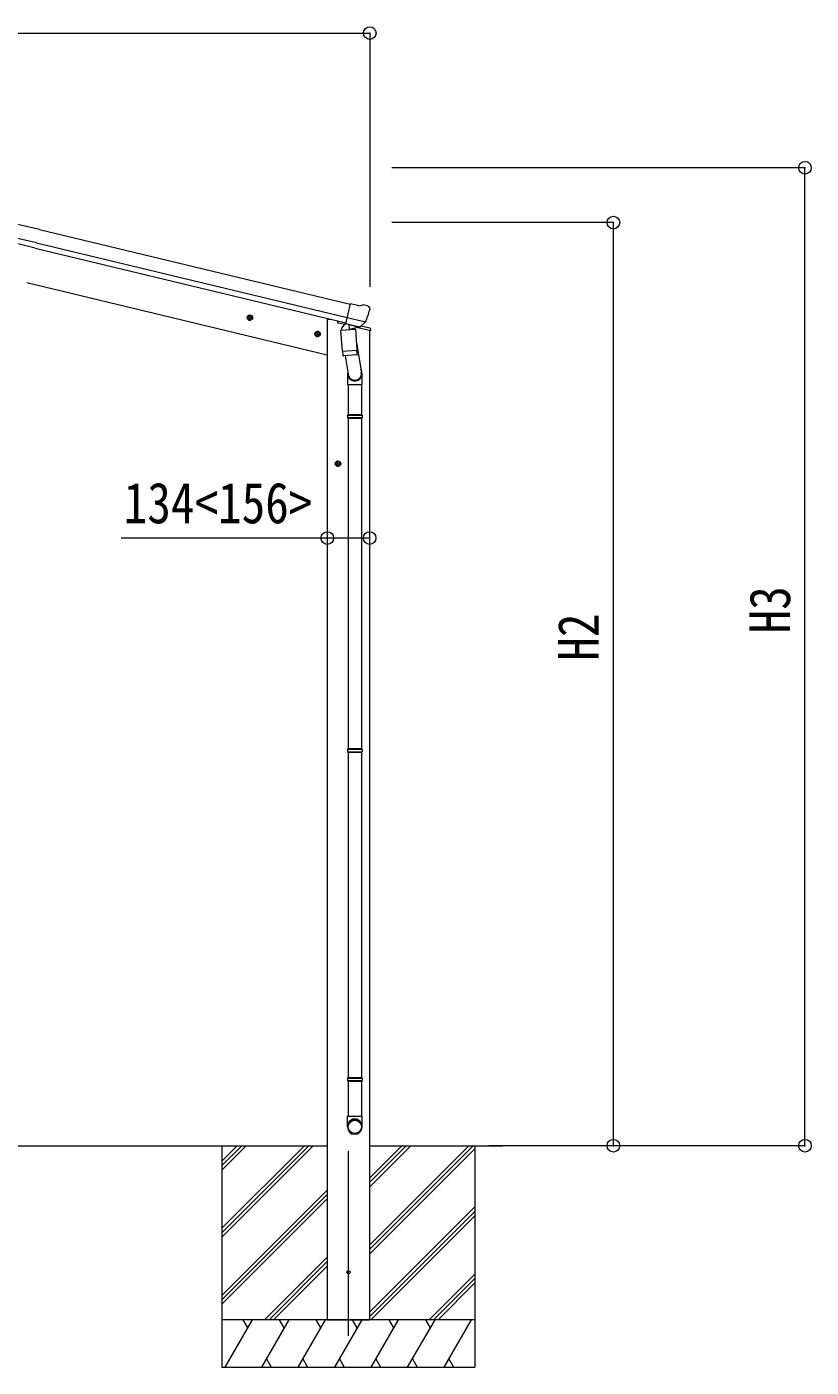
# Model space of a CAD drawing. Units: millimetres at full size, sheet at 1:40; details may follow other scales. Extents: x -11181 to 11305, y -7804 to 7716.
# Drawn here: x -4551 to -2069, y -1258 to 2979 of the extents above; entities that cross this region are included whole.
import ezdxf
from ezdxf.enums import TextEntityAlignment as Align

# ---------------------------------------------------------------- set-up
doc = ezdxf.new("R2010")
doc.units = ezdxf.units.MM
doc.header["$LTSCALE"] = 40
doc.header["$PDMODE"] = 32
doc.header["$PDSIZE"] = 40
for name, color, linetype, lineweight in [('0-0_0', 7, 'Continuous', 9), ('0-1_本体', 4, 'Continuous', 9), ('0-2_部品', 7, 'Continuous', 9), ('0-8_PARTS2', 2, 'Continuous', 9), ('0-A_寸法', 6, 'Continuous', 9)]:
    doc.layers.add(name, color=color, linetype=linetype, lineweight=lineweight)
doc.styles.add('ＭＳ ゴシック', font='')
doc.styles.get('ＭＳ ゴシック').set_extended_font_data('MS Gothic')

msp = doc.modelspace()

# ---------------------------------------------------------------- linework, layer by layer
at = {"layer": '0-0_0'}
for p, q in [((-8722.89, -558.18), (-3600.07, -558.18)), ((-3933.07, -558.18), (-3933.07, -1258.18)), ((-3933.07, -818.91), (-3672.34, -558.18)), ((-3933.07, -833.05), (-3658.2, -558.18)), ((-3933.07, -847.19), (-3644.05, -558.18)), ((-3933.07, -635.06), (-3856.19, -558.18)), ((-3933.07, -620.92), (-3870.33, -558.18)), ((-3933.07, -606.78), (-3884.47, -558.18)), ((-3466.07, -558.18), (-3044.91, -558.18)), ((-3466.07, -872.41), (-3151.84, -558.18)), ((-3466.07, -886.55), (-3137.7, -558.18)), ((-3466.07, -688.56), (-3335.69, -558.18)), ((-3466.07, -674.42), (-3349.83, -558.18)), ((-3466.07, -660.28), (-3363.97, -558.18)), ((-3466.07, -900.69), (-3133.07, -567.69)), ((-3133.07, -558.18), (-3133.07, -1258.18)), ((-3933.07, -1031.04), (-3600.07, -698.04)), ((-3933.07, -1045.18), (-3600.07, -712.18)), ((-3933.07, -1059.32), (-3600.07, -726.33)), ((-3466.07, -1084.54), (-3133.07, -751.54)), ((-3466.07, -1098.68), (-3133.07, -765.68)), ((-3461.42, -1108.18), (-3133.07, -779.83)), ((-3798.08, -1108.18), (-3600.07, -910.17)), ((-3783.93, -1108.18), (-3600.07, -924.32)), ((-3769.79, -1108.18), (-3600.07, -938.46)), ((-3277.58, -1108.18), (-3133.07, -963.67)), ((-3263.43, -1108.18), (-3133.07, -977.82)), ((-3249.29, -1108.18), (-3133.07, -991.96)), ((-3133.07, -1108.18), (-3933.07, -1108.18)), ((-3922.78, -1258.18), (-3836.18, -1108.18)), ((-3851.18, -1134.16), (-3866.18, -1108.18)), ((-3807.31, -1258.18), (-3720.71, -1108.18)), ((-3735.71, -1134.16), (-3750.71, -1108.18)), ((-3691.84, -1258.18), (-3605.24, -1108.18)), ((-3620.24, -1134.16), (-3635.24, -1108.18)), ((-3600.07, -1108.18), (-3466.07, -1108.18)), ((-3576.37, -1258.18), (-3489.77, -1108.18)), ((-3504.77, -1134.16), (-3519.77, -1108.18)), ((-3460.9, -1258.18), (-3374.3, -1108.18)), ((-3389.3, -1134.16), (-3404.3, -1108.18)), ((-3345.43, -1258.18), (-3258.83, -1108.18)), ((-3288.83, -1108.18), (-3273.83, -1134.16)), ((-3229.96, -1258.18), (-3143.36, -1108.18)), ((-3933.07, -1258.18), (-3133.07, -1258.18)), ((-3792.31, -1232.2), (-3777.31, -1258.18)), ((-3676.84, -1232.2), (-3661.84, -1258.18)), ((-3561.37, -1232.2), (-3546.37, -1258.18)), ((-3445.9, -1232.2), (-3430.9, -1258.18)), ((-3330.43, -1232.2), (-3315.43, -1258.18)), ((-3214.96, -1232.2), (-3199.96, -1258.18))]:
    msp.add_line(p, q, dxfattribs=at)
at = {"layer": '0-1_本体'}
for p, q in [((-4510.12, 2338.19), (-3526.87, 2102.14)), ((-4520.2, 2296.22), (-3536.95, 2060.16)), ((-4524.13, 2279.85), (-3540.88, 2043.8)), ((-3599.67, 1941.7), (-4550.5, 2169.97)), ((-3599.67, 2054.82), (-3586.79, 2054.82)), ((-3599.67, 2054.82), (-3599.67, -1108.18)), ((-3465.67, 2018.54), (-3465.67, -1108.18))]:
    msp.add_line(p, q, dxfattribs=at)
for radius in [7073, 7029.83, 7013]:
    msp.add_arc((-6161.28, -4539.38), radius, 76.5, 103.5, dxfattribs=at)
at = {"layer": '0-2_部品'}
for p, q in [((-3500.28, 2097.48), (-3526.21, 2103.71)), ((-3500.28, 2097.48), (-3487.02, 2100.18)), ((-3472.54, 2096.99), (-3485.72, 2100.16)), ((-3469.44, 2094.74), (-3465.59, 2088.45)), ((-3465.23, 2086.17), (-3465.5, 2085.02)), ((-3854.15, 2061.92), (-3834.7, 2057.25)), ((-3846.56, 2066.78), (-3851.72, 2061.34)), ((-3846.76, 2049.86), (-3842.09, 2069.31)), ((-3839.26, 2065.03), (-3846.56, 2066.78)), ((-3842.29, 2052.39), (-3837.13, 2057.83)), ((-3837.13, 2057.83), (-3839.26, 2065.03)), ((-3567.75, 2050.25), (-3567.75, 2046.99)), ((-3545.69, 2037.75), (-3563.92, 2042.13)), ((-3541.94, 2042.07), (-3555.25, 2026.76)), ((-3540.99, 2042.14), (-3541.94, 2042.07)), ((-3537.91, 2039.67), (-3539.44, 2040.04)), ((-3501.21, 2030.86), (-3537.91, 2039.67)), ((-3479.28, 2045.86), (-3536.79, 2059.67)), ((-3531.96, 2037.84), (-3530.94, 2023.24)), ((-3496.13, 2030.95), (-3479.75, 2045.44)), ((-3492.43, 2034.22), (-3465.5, 2027.76)), ((-3640.23, 2010.56), (-3620.78, 2005.89)), ((-3632.63, 2015.42), (-3637.8, 2009.98)), ((-3632.84, 1998.5), (-3628.17, 2017.95)), ((-3625.34, 2013.67), (-3632.63, 2015.42)), ((-3628.37, 2001.03), (-3623.2, 2006.47)), ((-3623.2, 2006.47), (-3625.34, 2013.67)), ((-3556.35, 2020.31), (-3510.67, 2023.5)), ((-3551.68, 1953.47), (-3556.35, 2020.31)), ((-3555.25, 2026.76), (-3554.81, 2020.41)), ((-3503.75, 2028.85), (-3529.56, 2022.41)), ((-3512.44, 2026.68), (-3512.21, 2023.39)), ((-3510.67, 2023.5), (-3505.99, 1956.66)), ((-3498.84, 2030.38), (-3506.36, 2032.19)), ((-3463.2, 2017.95), (-3506.13, 2028.25)), ((-3503.04, 2030.63), (-3502.99, 2029.89)), ((-3499.68, 2030.49), (-3501.21, 2030.86)), ((-3463.2, 2024.84), (-3463.2, 2017.95)), ((-3551.68, 1953.47), (-3505.99, 1956.66)), ((-3551.67, 1953.47), (-3550.78, 1940.77)), ((-3507.72, 1981.43), (-3491.81, 1885.26)), ((-3505.13, 1944.2), (-3506.01, 1956.66)), ((-3506.98, 1942.06), (-3548.67, 1939.14)), ((-3543.25, 1939.52), (-3532.51, 1875.94)), ((-3505.53, 1942.84), (-3505.53, 1942.84)), ((-3535.66, 1882.75), (-3535.66, 1848.1)), ((-3489.66, 1848.1), (-3489.66, 1882.45)), ((-3535.66, 1848.1), (-3489.66, 1848.1)), ((-3533.66, 1848.1), (-3533.66, 1754.1)), ((-3491.66, 1848.1), (-3491.66, 1754.1)), ((-3535.66, 1752.1), (-3534.66, 1754.1)), ((-3535.66, 1752.1), (-3489.66, 1752.1)), ((-3535.66, 1752.1), (-3535.66, 1744.1)), ((-3535.66, 1744.1), (-3489.66, 1744.1)), ((-3535.66, 1744.1), (-3534.66, 1742.1)), ((-3534.66, 1754.1), (-3490.66, 1754.1)), ((-3534.66, 1742.1), (-3490.66, 1742.1)), ((-3533.66, 1742.1), (-3533.66, 697.76)), ((-3491.66, 1742.1), (-3491.66, 697.76)), ((-3489.66, 1752.1), (-3490.66, 1754.1)), ((-3575.87, 1598.23), (-3555.87, 1598.23)), ((-3569.62, 1604.73), (-3573.37, 1598.23)), ((-3562.12, 1604.73), (-3569.62, 1604.73)), ((-3565.87, 1588.23), (-3565.87, 1608.23)), ((-3558.36, 1598.23), (-3562.12, 1604.73)), ((-3562.12, 1591.73), (-3558.36, 1598.23)), ((-3535.66, 695.76), (-3534.66, 697.76)), ((-3535.66, 695.76), (-3489.66, 695.76)), ((-3535.66, 695.76), (-3535.66, 687.76)), ((-3535.66, 687.76), (-3489.66, 687.76)), ((-3535.66, 687.76), (-3534.66, 685.76)), ((-3534.66, 697.76), (-3490.66, 697.76)), ((-3534.66, 685.76), (-3490.66, 685.76)), ((-3533.66, 685.76), (-3533.66, -342.28)), ((-3491.66, 685.76), (-3491.66, -342.28)), ((-3489.66, 695.76), (-3490.66, 697.76)), ((-3535.66, -344.28), (-3534.66, -342.28)), ((-3535.66, -344.28), (-3489.66, -344.28)), ((-3535.66, -344.28), (-3535.66, -352.28)), ((-3535.66, -352.28), (-3489.66, -352.28)), ((-3535.66, -352.28), (-3534.66, -354.28)), ((-3534.66, -342.28), (-3490.66, -342.28)), ((-3534.66, -354.28), (-3490.66, -354.28)), ((-3533.66, -354.28), (-3533.66, -464.28)), ((-3491.66, -354.28), (-3491.66, -464.28)), ((-3489.66, -344.28), (-3490.66, -342.28)), ((-3535.66, -498.42), (-3535.66, -464.28)), ((-3535.66, -464.28), (-3489.66, -464.28)), ((-3489.66, -498.42), (-3489.66, -464.28))]:
    msp.add_line(p, q, dxfattribs=at)
for points in [[(-3531.64, 2038.26), (-3541.37, 2040.59), (-3526.21, 2103.71)], [(-3851.72, 2061.34), (-3849.59, 2054.14), (-3842.29, 2052.39)], [(-3531.64, 2038.26), (-3531.41, 2038.11), (-3506.64, 2032.16), (-3506.36, 2032.19)], [(-3479.01, 2046.44), (-3479.59, 2045.59), (-3479.75, 2045.44)], [(-3637.8, 2009.98), (-3635.67, 2002.78), (-3628.37, 2001.03)], [(-3489.66, 1752.1), (-3489.66, 1744.1), (-3490.66, 1742.1)], [(-3573.37, 1598.23), (-3569.62, 1591.73), (-3562.12, 1591.73)], [(-3489.66, 695.76), (-3489.66, 687.76), (-3490.66, 685.76)], [(-3489.66, -344.28), (-3489.66, -352.28), (-3490.66, -354.28)]]:
    msp.add_lwpolyline(points, dxfattribs=at)
for centre, radius in [((-3844.42, 2059.58), 8.5), ((-3844.42, 2059.58), 7.7), ((-3844.42, 2059.58), 6.5), ((-3630.5, 2008.23), 8.5), ((-3630.5, 2008.23), 7.7), ((-3630.5, 2008.23), 6.5), ((-3565.87, 1598.23), 8.5), ((-3565.87, 1598.23), 7.7), ((-3565.87, 1598.23), 6.5)]:
    msp.add_circle(centre, radius, dxfattribs=at)
at = {"layer": '0-2_部品', "color": 4}
msp.add_circle((-3532.67, -958.18), 5, dxfattribs=at)
at = {"layer": '0-2_部品'}
for centre, radius, start, end in [((-3486.42, 2097.24), 3, 76.5, 101.5), ((-3662.31, 2132.27), 202.4, 334.90875, 346.5), ((-3473.71, 2092.13), 5, 31.5, 76.5), ((-3562.75, 2046.99), 5, 180, 256.5), ((-3539.32, 2040.52), 0.5, 221.23754, 256.5), ((-3532.56, 2037.76), 0.604, 7.79405, 79.40158), ((-3529.92, 2023.38), 1.03, 188.03431, 289.96103), ((-3503.99, 2029.82), 1, 284, 4), ((-3502.55, 2030.66), 0.5, 76.5, 184), ((-3499.56, 2030.98), 0.5, 256.5, 291.76246), ((-3466.2, 2024.84), 3, 0, 76.5), ((-3548.81, 1941.14), 2, 190.53157, 274), ((-3507.12, 1944.05), 2, 274, 322.59038), ((-3507.07, 1944.02), 1.95, 322.52234, 4.95983), ((-3519.66, 1882.45), 30, 0, 2.54858)]:
    msp.add_arc(centre, radius, start, end, dxfattribs=at)
for centre, major_axis, ratio, start_param, end_param in [((-3468.15, 2086.88), (1.57, -2.57), 0.99628, 0.7835347, 1.5707963), ((-3498.14, 2033.31), (0.73, -2.92), 0.997631, 5.8041905, 5.8929484), ((-3498.18, 2033.43), (-2.63, 3.16), 0.650902, 2.1145521, 2.1873627), ((-3498.12, 2033.21), (0.73, -2.92), 0.997631, 5.965759, 6.7621801), ((-3512.66, 1882.75), (-23, 0), 0.996195, 6.0000678, 10.0103449), ((-3512.66, 1882.75), (-21, 0), 0.996195, 0.3319459, 3.3482706), ((-3512.66, -496.68), (23, 0), 0.996195, 6.2831853, 9.424778), ((-3512.66, -498.42), (23, 0), 0.996195, 6.2831853, 9.424778), ((-3512.66, -498.42), (0, -23.43), 0.981806, 4.712389, 7.8539816)]:
    msp.add_ellipse(centre, major_axis=major_axis, ratio=ratio, start_param=start_param, end_param=end_param, dxfattribs=at)
msp.add_ellipse((-3512.66, -498.42), major_axis=(-21, 0), ratio=0.996195, dxfattribs=at)
at = {"layer": '0-8_PARTS2'}
msp.add_line((-3532.67, -1159.12), (-3532.67, -575.17), dxfattribs=at)
at = {"layer": '0-A_寸法'}
for p, q in [((-8857.19, 2959.35), (-3465.17, 2959.35)), ((-3465.17, 2959.35), (-3465.17, 2157.01)), ((-2088.59, 2533.62), (-3395.02, 2533.62)), ((-2088.59, -558.18), (-2088.59, 2533.62)), ((-2694.57, 2360.62), (-3395.02, 2360.62)), ((-2694.57, -558.18), (-2694.57, 2360.62)), ((-3599.67, 1363.07), (-4251.84, 1363.07)), ((-3465.67, 1363.07), (-3599.67, 1363.07)), ((-2694.57, -558.18), (-3088.81, -558.18)), ((-2088.59, -558.18), (-2694.57, -558.18))]:
    msp.add_line(p, q, dxfattribs=at)
for p in [(-3465.17, 2959.35), (-2088.59, 2533.62), (-2694.57, 2360.62), (-3599.67, 1363.07), (-3465.67, 1363.07), (-2694.57, -558.18), (-2088.59, -558.18)]:
    msp.add_point(p, dxfattribs=at)

# ---------------------------------------------------------------- texts
at = {"layer": '0-A_寸法', "color": 7, "style": 'ＭＳ ゴシック', "width": 0.85}
msp.add_text('134<156>', height=129, dxfattribs=at).set_placement((-4243.67, 1371.07), align=Align.BOTTOM_LEFT)
for s, p in [('H3', (-2096.59, 1061.72)), ('H2', (-2702.57, 975.22))]:
    msp.add_text(s, height=129, rotation=90, dxfattribs=at).set_placement(p, align=Align.BOTTOM_LEFT)

doc.saveas('drawing.dxf')
